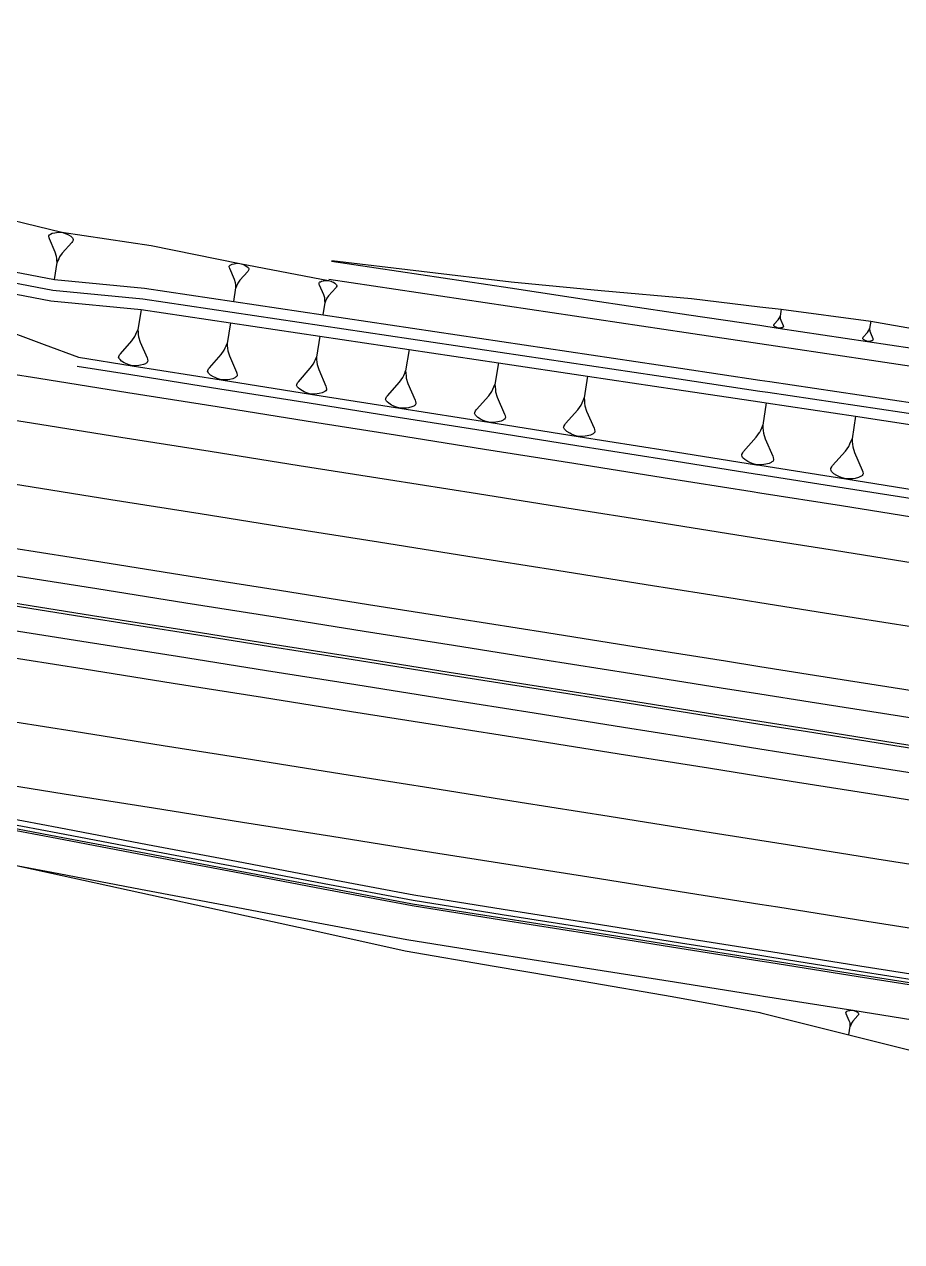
# Model space of a CAD drawing. Extents: x 383808 to 384559, y 802827 to 803490.
# Drawn here: x 384459.3 to 384507.9, y 802917.4 to 802984.8 of the extents above; entities that cross this region are included whole.
import ezdxf

# ---------------------------------------------------------------- set-up
doc = ezdxf.new("R2010")
doc.units = 0
doc.layers.get('0').update_dxf_attribs({"linetype": 'CONTINUOUS'})

msp = doc.modelspace()

# ---------------------------------------------------------------- linework, layer by layer
at = {"color": 7}
for p, q in [((384460.6356, 802973.0441), (384460.6399, 802973.071)), ((384460.6497, 802972.959), (384460.6356, 802973.0441)), ((384460.6399, 802973.071), (384460.6754, 802973.1206)), ((384460.6681, 802972.9009), (384460.6497, 802972.959)), ((384460.9921, 802972.1594), (384460.6681, 802972.9009)), ((384460.6754, 802973.1206), (384460.7066, 802973.1432)), ((384460.7066, 802973.1432), (384460.7378, 802973.1659)), ((384460.7378, 802973.1659), (384460.8271, 802973.2069)), ((384460.8271, 802973.2069), (384460.9703, 802973.2394)), ((384460.9703, 802973.2394), (384461.0553, 802973.2535)), ((384461.0553, 802973.2535), (384461.1673, 802973.2634)), ((384461.1673, 802973.2634), (384461.36, 802973.2604)), ((384461.36, 802973.2604), (384461.5442, 802973.2035)), ((384461.5442, 802973.2035), (384461.6477, 802973.1595)), ((384461.6477, 802973.1595), (384461.7242, 802973.1198)), ((384461.7242, 802973.1198), (384461.8503, 802973.0446)), ((384461.8503, 802973.0446), (384461.9225, 802972.9779)), ((384461.9225, 802972.9779), (384461.9451, 802972.9467)), ((384461.9451, 802972.9467), (384461.9678, 802972.9155)), ((384461.9678, 802972.9155), (384461.9862, 802972.8574)), ((384461.9862, 802972.8574), (384461.9819, 802972.8305)), ((384461.9067, 802972.7044), (384461.3691, 802972.0996)), ((384461.9422, 802972.754), (384461.9067, 802972.7044)), ((384461.9819, 802972.8305), (384461.9422, 802972.754)), ((384460.9456, 802970.6486), (384461.0951, 802971.591)), ((384461.0656, 802971.9269), (384460.9921, 802972.1594)), ((384461.0755, 802971.8149), (384461.0656, 802971.9269)), ((384461.0853, 802971.703), (384461.0755, 802971.8149)), ((384461.0951, 802971.591), (384461.0853, 802971.703)), ((384461.1392, 802971.6944), (384461.0951, 802971.591)), ((384461.1832, 802971.7978), (384461.1392, 802971.6944)), ((384461.2272, 802971.9013), (384461.1832, 802971.7978)), ((384461.3691, 802972.0996), (384461.2272, 802971.9013)), ((384470.7101, 802971.4645), (384470.7822, 802971.4976)), ((384470.7822, 802971.4976), (384470.8977, 802971.5238)), ((384470.8977, 802971.5238), (384470.9664, 802971.5352)), ((384470.9664, 802971.5352), (384471.0567, 802971.5431)), ((384471.0567, 802971.5431), (384471.2123, 802971.5407)), ((384471.2123, 802971.5407), (384471.3609, 802971.4948)), ((384471.3609, 802971.4948), (384471.4444, 802971.4593)), ((384470.6277, 802971.3662), (384470.6312, 802971.3879)), ((384470.6391, 802971.2975), (384470.6277, 802971.3662)), ((384470.6312, 802971.3879), (384470.6598, 802971.4279)), ((384470.6539, 802971.2506), (384470.6391, 802971.2975)), ((384470.9154, 802970.6523), (384470.6539, 802971.2506)), ((384470.6598, 802971.4279), (384470.685, 802971.4462)), ((384470.685, 802971.4462), (384470.7101, 802971.4645)), ((384471.6534, 802971.092), (384471.2196, 802970.604)), ((384471.4444, 802971.4593), (384471.5061, 802971.4272)), ((384471.5061, 802971.4272), (384471.6078, 802971.3666)), ((384471.6078, 802971.3666), (384471.6661, 802971.3128)), ((384471.682, 802971.132), (384471.6534, 802971.092)), ((384471.6661, 802971.3128), (384471.6844, 802971.2876)), ((384471.7141, 802971.1938), (384471.682, 802971.132)), ((384471.6844, 802971.2876), (384471.7027, 802971.2624)), ((384471.7027, 802971.2624), (384471.7175, 802971.2155)), ((384471.7175, 802971.2155), (384471.7141, 802971.1938)), ((384470.8778, 802969.4331), (384470.9985, 802970.1936)), ((384470.9747, 802970.4647), (384470.9154, 802970.6523)), ((384470.9826, 802970.3743), (384470.9747, 802970.4647)), ((384470.9906, 802970.284), (384470.9826, 802970.3743)), ((384470.9985, 802970.1936), (384470.9906, 802970.284)), ((384471.034, 802970.2771), (384470.9985, 802970.1936)), ((384471.0696, 802970.3605), (384471.034, 802970.2771)), ((384471.1051, 802970.444), (384471.0696, 802970.3605)), ((384471.2196, 802970.604), (384471.1051, 802970.444)), ((384475.5972, 802970.4386), (384475.6004, 802970.4582)), ((384475.6075, 802970.3767), (384475.5972, 802970.4386)), ((384475.6004, 802970.4582), (384475.6262, 802970.4944)), ((384475.6209, 802970.3343), (384475.6075, 802970.3767)), ((384475.8569, 802969.7942), (384475.6209, 802970.3343)), ((384475.6262, 802970.4944), (384475.6489, 802970.5109)), ((384475.6489, 802970.5109), (384475.6717, 802970.5274)), ((384475.6717, 802970.5274), (384475.7367, 802970.5573)), ((384475.7367, 802970.5573), (384475.841, 802970.5809)), ((384475.841, 802970.5809), (384475.903, 802970.5912)), ((384475.903, 802970.5912), (384475.9845, 802970.5984)), ((384475.9845, 802970.5984), (384476.125, 802970.5962)), ((384476.125, 802970.5962), (384476.2591, 802970.5548)), ((384476.5232, 802970.1912), (384476.1315, 802969.7506)), ((384476.2591, 802970.5548), (384476.3345, 802970.5227)), ((384476.3345, 802970.5227), (384476.3902, 802970.4938)), ((384476.3902, 802970.4938), (384476.4821, 802970.439)), ((384476.4821, 802970.439), (384476.5347, 802970.3904)), ((384476.549, 802970.2273), (384476.5232, 802970.1912)), ((384476.5347, 802970.3904), (384476.5512, 802970.3677)), ((384476.578, 802970.283), (384476.549, 802970.2273)), ((384476.5512, 802970.3677), (384476.5677, 802970.345)), ((384476.5677, 802970.345), (384476.5811, 802970.3026)), ((384476.5811, 802970.3026), (384476.578, 802970.283)), ((384475.9105, 802969.6248), (384475.8569, 802969.7942)), ((384475.9177, 802969.5432), (384475.9105, 802969.6248)), ((384475.9248, 802969.4617), (384475.9177, 802969.5432)), ((384475.9961, 802969.5308), (384475.9641, 802969.4555)), ((384476.0282, 802969.6061), (384475.9961, 802969.5308)), ((384476.1315, 802969.7506), (384476.0282, 802969.6061)), ((384465.7446, 802968.9875), (384465.5663, 802967.864)), ((384475.8231, 802968.6936), (384475.932, 802969.3801)), ((384475.932, 802969.3801), (384475.9248, 802969.4617)), ((384475.9641, 802969.4555), (384475.932, 802969.3801)), ((384501.1839, 802968.9967), (384501.1245, 802968.6222)), ((384470.6898, 802968.248), (384470.509, 802967.1086)), ((384500.7704, 802968.119), (384500.7721, 802968.1297)), ((384500.7721, 802968.1297), (384500.7879, 802968.1601)), ((384500.7879, 802968.1601), (384500.802, 802968.1798)), ((384500.802, 802968.1798), (384501.0157, 802968.4201)), ((384501.0157, 802968.4201), (384501.072, 802968.4989)), ((384501.072, 802968.4989), (384501.0895, 802968.54)), ((384501.0895, 802968.54), (384501.107, 802968.5811)), ((384501.107, 802968.5811), (384501.1245, 802968.6222)), ((384501.1245, 802968.6222), (384501.1284, 802968.5777)), ((384501.1284, 802968.5777), (384501.1323, 802968.5332)), ((384501.1323, 802968.5332), (384501.1362, 802968.4887)), ((384501.1362, 802968.4887), (384501.1654, 802968.3964)), ((384501.1654, 802968.3964), (384501.2942, 802968.1017)), ((384506.1414, 802968.3342), (384506.0775, 802967.932)), ((384465.2397, 802967.2577), (384465.4089, 802967.4941)), ((384465.4089, 802967.4941), (384465.4614, 802967.6174)), ((384465.4614, 802967.6174), (384465.5138, 802967.7407)), ((384465.5138, 802967.7407), (384465.5663, 802967.864)), ((384465.5663, 802967.864), (384465.578, 802967.7305)), ((384465.578, 802967.7305), (384465.5898, 802967.597)), ((384465.5898, 802967.597), (384465.6015, 802967.4635)), ((384465.6015, 802967.4635), (384465.6891, 802967.1864)), ((384475.635, 802967.5084), (384475.4517, 802966.3532)), ((384500.7777, 802968.0959), (384500.7704, 802968.119)), ((384500.7867, 802968.0835), (384500.7777, 802968.0959)), ((384500.7957, 802968.0711), (384500.7867, 802968.0835)), ((384500.8244, 802968.0446), (384500.7957, 802968.0711)), ((384500.8745, 802968.0147), (384500.8244, 802968.0446)), ((384500.9049, 802967.999), (384500.8745, 802968.0147)), ((384500.946, 802967.9815), (384500.9049, 802967.999)), ((384501.0192, 802967.9589), (384500.946, 802967.9815)), ((384501.0958, 802967.9577), (384501.0192, 802967.9589)), ((384501.1403, 802967.9616), (384501.0958, 802967.9577)), ((384501.1741, 802967.9672), (384501.1403, 802967.9616)), ((384501.231, 802967.9801), (384501.1741, 802967.9672)), ((384501.2665, 802967.9964), (384501.231, 802967.9801)), ((384501.2789, 802968.0054), (384501.2665, 802967.9964)), ((384501.2913, 802968.0144), (384501.2789, 802968.0054)), ((384501.3054, 802968.0341), (384501.2913, 802968.0144)), ((384501.2942, 802968.1017), (384501.3015, 802968.0786)), ((384501.3015, 802968.0786), (384501.3071, 802968.0448)), ((384501.3071, 802968.0448), (384501.3054, 802968.0341)), ((384505.716, 802967.4355), (384505.7311, 802967.4567)), ((384505.7311, 802967.4567), (384505.9606, 802967.7149)), ((384505.9606, 802967.7149), (384506.0212, 802967.7995)), ((384506.0212, 802967.7995), (384506.0399, 802967.8437)), ((384506.0399, 802967.8437), (384506.0587, 802967.8878)), ((384506.0587, 802967.8878), (384506.0775, 802967.932)), ((384506.0775, 802967.932), (384506.0817, 802967.8842)), ((384506.0817, 802967.8842), (384506.0859, 802967.8364)), ((384506.0859, 802967.8364), (384506.0901, 802967.7886)), ((384506.0901, 802967.7886), (384506.1215, 802967.6893)), ((384506.1215, 802967.6893), (384506.2598, 802967.3728)), ((384464.5988, 802966.5367), (384465.2397, 802967.2577)), ((384465.6891, 802967.1864), (384466.0754, 802966.3024)), ((384470.3493, 802966.7334), (384470.4026, 802966.8585)), ((384470.4026, 802966.8585), (384470.4558, 802966.9835)), ((384470.4558, 802966.9835), (384470.509, 802967.1086)), ((384470.509, 802967.1086), (384470.5209, 802966.9732)), ((384470.5209, 802966.9732), (384470.5328, 802966.8378)), ((384470.5328, 802966.8378), (384470.5447, 802966.7024)), ((384505.6972, 802967.3914), (384505.699, 802967.4029)), ((384505.705, 802967.3666), (384505.6972, 802967.3914)), ((384505.699, 802967.4029), (384505.716, 802967.4355)), ((384505.7147, 802967.3532), (384505.705, 802967.3666)), ((384505.7244, 802967.3399), (384505.7147, 802967.3532)), ((384505.7552, 802967.3115), (384505.7244, 802967.3399)), ((384505.809, 802967.2794), (384505.7552, 802967.3115)), ((384505.8417, 802967.2624), (384505.809, 802967.2794)), ((384505.8858, 802967.2436), (384505.8417, 802967.2624)), ((384505.9645, 802967.2193), (384505.8858, 802967.2436)), ((384506.0467, 802967.2181), (384505.9645, 802967.2193)), ((384506.0945, 802967.2223), (384506.0467, 802967.2181)), ((384506.1308, 802967.2283), (384506.0945, 802967.2223)), ((384506.192, 802967.2422), (384506.1308, 802967.2283)), ((384506.2301, 802967.2597), (384506.192, 802967.2422)), ((384506.2434, 802967.2694), (384506.2301, 802967.2597)), ((384506.2567, 802967.279), (384506.2434, 802967.2694)), ((384506.2719, 802967.3002), (384506.2567, 802967.279)), ((384506.2598, 802967.3728), (384506.2677, 802967.348)), ((384506.2677, 802967.348), (384506.2737, 802967.3117)), ((384506.2737, 802967.3117), (384506.2719, 802967.3002)), ((384464.504, 802966.3543), (384464.5091, 802966.3864)), ((384464.526, 802966.285), (384464.504, 802966.3543)), ((384464.5091, 802966.3864), (384464.5565, 802966.4776)), ((384464.553, 802966.2478), (384464.526, 802966.285)), ((384464.58, 802966.2106), (384464.553, 802966.2478)), ((384464.5565, 802966.4776), (384464.5988, 802966.5367)), ((384464.6661, 802966.1311), (384464.58, 802966.2106)), ((384464.8164, 802966.0414), (384464.6661, 802966.1311)), ((384466.0754, 802966.3024), (384466.0973, 802966.2331)), ((384466.0973, 802966.2331), (384466.1141, 802966.1317)), ((384466.1141, 802966.1317), (384466.109, 802966.0996)), ((384469.5278, 802965.7625), (384470.1778, 802966.4937)), ((384470.1778, 802966.4937), (384470.3493, 802966.7334)), ((384470.5447, 802966.7024), (384470.6336, 802966.4214)), ((384470.6336, 802966.4214), (384471.0253, 802965.5249)), ((384475.3438, 802966.0996), (384475.3977, 802966.2264)), ((384475.3977, 802966.2264), (384475.4517, 802966.3532)), ((384475.4517, 802966.3532), (384475.4637, 802966.2159)), ((384475.4637, 802966.2159), (384475.4758, 802966.0786)), ((384480.5802, 802966.7689), (384480.3944, 802965.5977)), ((384464.9076, 802965.9941), (384464.8164, 802966.0414)), ((384465.0309, 802965.9416), (384464.9076, 802965.9941)), ((384465.2505, 802965.8738), (384465.0309, 802965.9416)), ((384465.4803, 802965.8703), (384465.2505, 802965.8738)), ((384465.6138, 802965.882), (384465.4803, 802965.8703)), ((384465.7152, 802965.8988), (384465.6138, 802965.882)), ((384465.8859, 802965.9376), (384465.7152, 802965.8988)), ((384465.9924, 802965.9865), (384465.8859, 802965.9376)), ((384466.0296, 802966.0135), (384465.9924, 802965.9865)), ((384466.0667, 802966.0405), (384466.0296, 802966.0135)), ((384466.109, 802966.0996), (384466.0667, 802966.0405)), ((384469.4317, 802965.5775), (384469.4369, 802965.61)), ((384469.4539, 802965.5072), (384469.4317, 802965.5775)), ((384469.4369, 802965.61), (384469.4849, 802965.7025)), ((384469.4813, 802965.4695), (384469.4539, 802965.5072)), ((384469.5087, 802965.4318), (384469.4813, 802965.4695)), ((384469.4849, 802965.7025), (384469.5278, 802965.7625)), ((384469.596, 802965.3512), (384469.5087, 802965.4318)), ((384471.0253, 802965.5249), (384471.0475, 802965.4546)), ((384471.0475, 802965.4546), (384471.0646, 802965.3518)), ((384474.4568, 802964.9883), (384475.1159, 802965.7297)), ((384475.1159, 802965.7297), (384475.2898, 802965.9728)), ((384475.2898, 802965.9728), (384475.3438, 802966.0996)), ((384475.4758, 802966.0786), (384475.4879, 802965.9414)), ((384475.4879, 802965.9414), (384475.578, 802965.6563)), ((384475.578, 802965.6563), (384475.9752, 802964.7473)), ((384480.285, 802965.3407), (384480.3397, 802965.4692)), ((384480.3397, 802965.4692), (384480.3944, 802965.5977)), ((384480.3944, 802965.5977), (384480.4066, 802965.4586)), ((384480.4066, 802965.4586), (384480.4188, 802965.3194)), ((384485.5254, 802966.0294), (384485.3371, 802964.8423)), ((384469.7485, 802965.2602), (384469.596, 802965.3512)), ((384469.841, 802965.2122), (384469.7485, 802965.2602)), ((384469.966, 802965.159), (384469.841, 802965.2122)), ((384470.1887, 802965.0903), (384469.966, 802965.159)), ((384470.4218, 802965.0866), (384470.1887, 802965.0903)), ((384470.5572, 802965.0985), (384470.4218, 802965.0866)), ((384470.66, 802965.1156), (384470.5572, 802965.0985)), ((384470.8331, 802965.1549), (384470.66, 802965.1156)), ((384470.9411, 802965.2045), (384470.8331, 802965.1549)), ((384470.9788, 802965.2319), (384470.9411, 802965.2045)), ((384471.0165, 802965.2593), (384470.9788, 802965.2319)), ((384471.0594, 802965.3192), (384471.0165, 802965.2593)), ((384471.0646, 802965.3518), (384471.0594, 802965.3192)), ((384474.3594, 802964.8007), (384474.3646, 802964.8337)), ((384474.3819, 802964.7294), (384474.3594, 802964.8007)), ((384474.3646, 802964.8337), (384474.4133, 802964.9275)), ((384474.4133, 802964.9275), (384474.4568, 802964.9883)), ((384479.3858, 802964.2141), (384480.0539, 802964.9657)), ((384480.0539, 802964.9657), (384480.2303, 802965.2121)), ((384480.2303, 802965.2121), (384480.285, 802965.3407)), ((384480.4188, 802965.3194), (384480.431, 802965.1803)), ((384480.431, 802965.1803), (384480.5224, 802964.8913)), ((384480.5224, 802964.8913), (384480.9251, 802963.9698)), ((384485.2816, 802964.712), (384485.3371, 802964.8423)), ((384485.3371, 802964.8423), (384485.3494, 802964.7013)), ((384490.4706, 802965.2898), (384490.2797, 802964.0869)), ((384474.4097, 802964.6912), (384474.3819, 802964.7294)), ((384474.4374, 802964.653), (384474.4097, 802964.6912)), ((384474.526, 802964.5712), (384474.4374, 802964.653)), ((384474.6806, 802964.479), (384474.526, 802964.5712)), ((384474.7743, 802964.4303), (384474.6806, 802964.479)), ((384474.9011, 802964.3763), (384474.7743, 802964.4303)), ((384475.1269, 802964.3067), (384474.9011, 802964.3763)), ((384475.3632, 802964.303), (384475.1269, 802964.3067)), ((384475.5005, 802964.3151), (384475.3632, 802964.303)), ((384475.6048, 802964.3324), (384475.5005, 802964.3151)), ((384475.7803, 802964.3722), (384475.6048, 802964.3324)), ((384475.8898, 802964.4225), (384475.7803, 802964.3722)), ((384475.928, 802964.4503), (384475.8898, 802964.4225)), ((384475.9663, 802964.478), (384475.928, 802964.4503)), ((384476.0098, 802964.5388), (384475.9663, 802964.478)), ((384475.9752, 802964.7473), (384475.9977, 802964.6761)), ((384475.9977, 802964.6761), (384476.015, 802964.5718)), ((384476.015, 802964.5718), (384476.0098, 802964.5388)), ((384479.2923, 802964.0574), (384479.3417, 802964.1524)), ((384479.3417, 802964.1524), (384479.3858, 802964.2141)), ((384484.3148, 802963.4399), (384484.992, 802964.2017)), ((384484.992, 802964.2017), (384485.1707, 802964.4515)), ((384485.1707, 802964.4515), (384485.2262, 802964.5817)), ((384485.2262, 802964.5817), (384485.2816, 802964.712)), ((384485.3494, 802964.7013), (384485.3618, 802964.5602)), ((384485.3618, 802964.5602), (384485.3742, 802964.4192)), ((384485.3742, 802964.4192), (384485.4668, 802964.1263)), ((384485.4668, 802964.1263), (384485.8749, 802963.1923)), ((384490.2236, 802963.9549), (384490.2797, 802964.0869)), ((384490.2797, 802964.0869), (384490.2923, 802963.9439)), ((384479.287, 802964.0239), (384479.2923, 802964.0574)), ((384479.3099, 802963.9517), (384479.287, 802964.0239)), ((384479.338, 802963.9129), (384479.3099, 802963.9517)), ((384479.3662, 802963.8741), (384479.338, 802963.9129)), ((384479.4559, 802963.7913), (384479.3662, 802963.8741)), ((384479.6126, 802963.6978), (384479.4559, 802963.7913)), ((384479.7077, 802963.6484), (384479.6126, 802963.6978)), ((384479.8362, 802963.5937), (384479.7077, 802963.6484)), ((384480.0652, 802963.5231), (384479.8362, 802963.5937)), ((384480.3047, 802963.5194), (384480.0652, 802963.5231)), ((384480.4439, 802963.5316), (384480.3047, 802963.5194)), ((384480.5496, 802963.5491), (384480.4439, 802963.5316)), ((384480.7275, 802963.5895), (384480.5496, 802963.5491)), ((384480.8385, 802963.6405), (384480.7275, 802963.5895)), ((384480.8773, 802963.6687), (384480.8385, 802963.6405)), ((384480.916, 802963.6968), (384480.8773, 802963.6687)), ((384480.9601, 802963.7584), (384480.916, 802963.6968)), ((384480.9251, 802963.9698), (384480.9479, 802963.8976)), ((384480.9479, 802963.8976), (384480.9654, 802963.7919)), ((384480.9654, 802963.7919), (384480.9601, 802963.7584)), ((384484.2701, 802963.3774), (384484.3148, 802963.4399)), ((384489.2438, 802962.6657), (384489.9301, 802963.4377)), ((384489.9301, 802963.4377), (384490.1112, 802963.6908)), ((384490.1112, 802963.6908), (384490.1674, 802963.8228)), ((384490.1674, 802963.8228), (384490.2236, 802963.9549)), ((384490.2923, 802963.9439), (384490.3048, 802963.801)), ((384490.3048, 802963.801), (384490.3174, 802963.6581)), ((384490.3174, 802963.6581), (384490.4113, 802963.3613)), ((384500.361, 802963.8108), (384500.1651, 802962.576)), ((384484.2147, 802963.2471), (384484.2201, 802963.281)), ((384484.2378, 802963.1739), (384484.2147, 802963.2471)), ((384484.2201, 802963.281), (384484.2701, 802963.3774)), ((384484.2664, 802963.1346), (384484.2378, 802963.1739)), ((384484.2949, 802963.0953), (384484.2664, 802963.1346)), ((384484.3859, 802963.0113), (384484.2949, 802963.0953)), ((384484.5447, 802962.9166), (384484.3859, 802963.0113)), ((384484.6411, 802962.8665), (384484.5447, 802962.9166)), ((384484.7714, 802962.8111), (384484.6411, 802962.8665)), ((384485.0034, 802962.7395), (384484.7714, 802962.8111)), ((384485.2462, 802962.7357), (384485.0034, 802962.7395)), ((384485.3872, 802962.7481), (384485.2462, 802962.7357)), ((384485.4944, 802962.7659), (384485.3872, 802962.7481)), ((384485.6747, 802962.8068), (384485.4944, 802962.7659)), ((384485.7872, 802962.8585), (384485.6747, 802962.8068)), ((384485.8265, 802962.8871), (384485.7872, 802962.8585)), ((384485.8658, 802962.9156), (384485.8265, 802962.8871)), ((384485.9105, 802962.978), (384485.8658, 802962.9156)), ((384485.8749, 802963.1923), (384485.8981, 802963.1191)), ((384485.8981, 802963.1191), (384485.9159, 802963.012)), ((384485.9159, 802963.012), (384485.9105, 802962.978)), ((384490.4113, 802963.3613), (384490.8248, 802962.4148)), ((384505.3062, 802963.0712), (384505.1078, 802961.8206)), ((384489.1423, 802962.4703), (384489.1478, 802962.5047)), ((384489.1658, 802962.3961), (384489.1423, 802962.4703)), ((384489.1478, 802962.5047), (384489.1985, 802962.6024)), ((384489.1947, 802962.3563), (384489.1658, 802962.3961)), ((384489.2236, 802962.3165), (384489.1947, 802962.3563)), ((384489.1985, 802962.6024), (384489.2438, 802962.6657)), ((384489.3158, 802962.2314), (384489.2236, 802962.3165)), ((384489.4768, 802962.1354), (384489.3158, 802962.2314)), ((384489.5744, 802962.0847), (384489.4768, 802962.1354)), ((384489.7065, 802962.0285), (384489.5744, 802962.0847)), ((384490.7359, 802962.0765), (384490.6219, 802962.0242)), ((384490.7758, 802962.1054), (384490.7359, 802962.0765)), ((384490.8156, 802962.1344), (384490.7758, 802962.1054)), ((384490.8609, 802962.1977), (384490.8156, 802962.1344)), ((384490.8248, 802962.4148), (384490.8483, 802962.3406)), ((384490.8483, 802962.3406), (384490.8663, 802962.232)), ((384490.8663, 802962.232), (384490.8609, 802962.1977)), ((384499.8062, 802961.9096), (384499.9921, 802962.1695)), ((384499.9921, 802962.1695), (384500, 802962.188)), ((384500, 802962.188), (384500.0498, 802962.305)), ((384500.0498, 802962.305), (384500.1074, 802962.4405)), ((384500.1074, 802962.4405), (384500.1651, 802962.576)), ((384500.1651, 802962.576), (384500.178, 802962.4293)), ((384500.178, 802962.4293), (384500.1909, 802962.2826)), ((384500.1909, 802962.2826), (384500.2038, 802962.1359)), ((384500.2038, 802962.1359), (384500.3001, 802961.8313)), ((384489.9416, 802961.9559), (384489.7065, 802962.0285)), ((384490.1876, 802961.9521), (384489.9416, 802961.9559)), ((384490.3306, 802961.9647), (384490.1876, 802961.9521)), ((384490.4391, 802961.9827), (384490.3306, 802961.9647)), ((384490.6219, 802962.0242), (384490.4391, 802961.9827)), ((384499.1018, 802961.1172), (384499.8062, 802961.9096)), ((384500.3001, 802961.8313), (384500.7246, 802960.8597)), ((384504.7443, 802961.1456), (384504.9326, 802961.4088)), ((384504.9326, 802961.4088), (384504.991, 802961.5461)), ((384504.991, 802961.5461), (384505.0494, 802961.6833)), ((384505.0494, 802961.6833), (384505.1078, 802961.8206)), ((384505.1078, 802961.8206), (384505.1208, 802961.672)), ((384505.1208, 802961.672), (384505.1339, 802961.5234)), ((384505.1339, 802961.5234), (384505.147, 802961.3748)), ((384498.9977, 802960.9168), (384499.0033, 802960.952)), ((384499.0217, 802960.8406), (384498.9977, 802960.9168)), ((384499.0033, 802960.952), (384499.0553, 802961.0523)), ((384499.0514, 802960.7997), (384499.0217, 802960.8406)), ((384499.0811, 802960.7589), (384499.0514, 802960.7997)), ((384499.0553, 802961.0523), (384499.1018, 802961.1172)), ((384499.1757, 802960.6715), (384499.0811, 802960.7589)), ((384500.7246, 802960.8597), (384500.7487, 802960.7836)), ((384500.7487, 802960.7836), (384500.7672, 802960.6722)), ((384504.0308, 802960.343), (384504.7443, 802961.1456)), ((384505.147, 802961.3748), (384505.2445, 802961.0663)), ((384505.2445, 802961.0663), (384505.6745, 802960.0822)), ((384499.3409, 802960.573), (384499.1757, 802960.6715)), ((384499.4412, 802960.5209), (384499.3409, 802960.573)), ((384499.5767, 802960.4632), (384499.4412, 802960.5209)), ((384499.818, 802960.3888), (384499.5767, 802960.4632)), ((384500, 802960.3859), (384499.818, 802960.3888)), ((384500.0706, 802960.3849), (384500, 802960.3859)), ((384500.2173, 802960.3977), (384500.0706, 802960.3849)), ((384500.3287, 802960.4162), (384500.2173, 802960.3977)), ((384500.5163, 802960.4588), (384500.3287, 802960.4162)), ((384500.6334, 802960.5126), (384500.5163, 802960.4588)), ((384500.6742, 802960.5422), (384500.6334, 802960.5126)), ((384500.7151, 802960.5719), (384500.6742, 802960.5422)), ((384500.7616, 802960.6369), (384500.7151, 802960.5719)), ((384500.7672, 802960.6722), (384500.7616, 802960.6369)), ((384503.9253, 802960.14), (384503.931, 802960.1757)), ((384503.9497, 802960.0629), (384503.9253, 802960.14)), ((384503.931, 802960.1757), (384503.9837, 802960.2772)), ((384503.9798, 802960.0214), (384503.9497, 802960.0629)), ((384503.9837, 802960.2772), (384504.0308, 802960.343)), ((384505.6745, 802960.0822), (384505.6989, 802960.0051)), ((384504.0098, 802959.98), (384503.9798, 802960.0214)), ((384504.1057, 802959.8916), (384504.0098, 802959.98)), ((384504.273, 802959.7918), (384504.1057, 802959.8916)), ((384504.3745, 802959.739), (384504.273, 802959.7918)), ((384504.5118, 802959.6806), (384504.3745, 802959.739)), ((384504.7563, 802959.6052), (384504.5118, 802959.6806)), ((384505.0121, 802959.6012), (384504.7563, 802959.6052)), ((384505.1607, 802959.6143), (384505.0121, 802959.6012)), ((384505.2735, 802959.633), (384505.1607, 802959.6143)), ((384505.4635, 802959.6761), (384505.2735, 802959.633)), ((384505.5821, 802959.7306), (384505.4635, 802959.6761)), ((384505.6235, 802959.7606), (384505.5821, 802959.7306)), ((384505.6649, 802959.7907), (384505.6235, 802959.7606)), ((384505.7119, 802959.8565), (384505.6649, 802959.7907)), ((384505.6989, 802960.0051), (384505.7176, 802959.8922)), ((384505.7176, 802959.8922), (384505.7119, 802959.8565)), ((384504.7713, 802930.067), (384504.7736, 802930.081)), ((384504.7787, 802930.0225), (384504.7713, 802930.067)), ((384504.7736, 802930.081), (384504.7921, 802930.1069)), ((384504.7883, 802929.9922), (384504.7787, 802930.0225)), ((384504.9575, 802929.6049), (384504.7883, 802929.9922)), ((384504.7921, 802930.1069), (384504.8084, 802930.1187)), ((384504.8084, 802930.1187), (384504.8247, 802930.1306)), ((384504.8247, 802930.1306), (384504.8713, 802930.152)), ((384504.8713, 802930.152), (384504.9461, 802930.169)), ((384504.9461, 802930.169), (384504.9905, 802930.1764)), ((384504.9905, 802930.1764), (384505.049, 802930.1815)), ((384505.049, 802930.1815), (384505.1497, 802930.1799)), ((384505.1497, 802930.1799), (384505.2459, 802930.1502)), ((384505.4352, 802929.8895), (384505.1544, 802929.5736)), ((384505.2459, 802930.1502), (384505.2999, 802930.1273)), ((384505.2999, 802930.1273), (384505.3399, 802930.1065)), ((384505.3399, 802930.1065), (384505.4058, 802930.0672)), ((384505.4058, 802930.0672), (384505.4435, 802930.0324)), ((384505.4538, 802929.9154), (384505.4352, 802929.8895)), ((384505.4435, 802930.0324), (384505.4553, 802930.0161)), ((384505.4745, 802929.9554), (384505.4538, 802929.9154)), ((384505.4553, 802930.0161), (384505.4671, 802929.9998)), ((384505.4671, 802929.9998), (384505.4767, 802929.9694)), ((384505.4767, 802929.9694), (384505.4745, 802929.9554)), ((384504.9332, 802928.8157), (384505.0113, 802929.308)), ((384504.9959, 802929.4834), (384504.9575, 802929.6049)), ((384505.0011, 802929.425), (384504.9959, 802929.4834)), ((384505.0062, 802929.3665), (384505.0011, 802929.425)), ((384505.0113, 802929.308), (384505.0062, 802929.3665)), ((384505.0343, 802929.362), (384505.0113, 802929.308)), ((384505.0573, 802929.416), (384505.0343, 802929.362)), ((384505.0803, 802929.47), (384505.0573, 802929.416)), ((384505.1544, 802929.5736), (384505.0803, 802929.47))]:
    msp.add_line(p, q, dxfattribs=at)
at = {"color": 7, "linetype": 'CONTINUOUS'}
for points in [[(384400, 802984.7769), (384402.385, 802984.4506), (384407.3349, 802983.7407), (384412.2432, 802982.7683), (384417.1412, 802981.7313), (384422.0586, 802980.8167), (384426.9821, 802979.9403), (384431.9056, 802979.0638), (384436.8337, 802978.2163), (384441.7496, 802977.2926), (384446.6633, 802976.3543), (384451.577, 802975.4159), (384456.4865, 802974.4518), (384461.36, 802973.2604), (384466.3066, 802972.5296), (384471.2123, 802971.5407), (384476.125, 802970.5962)], [(384400, 802979.3582), (384401.5404, 802979.1278), (384406.4856, 802978.3883), (384411.4308, 802977.6488), (384416.376, 802976.9092), (384421.3212, 802976.1697), (384426.2664, 802975.4302), (384431.2117, 802974.6906), (384436.1569, 802973.9511), (384441.1021, 802973.2116), (384446.0473, 802972.472), (384450.9925, 802971.7325), (384455.9377, 802970.993), (384460.8516, 802970.056), (384465.8386, 802969.5801), (384470.7838, 802968.8406), (384475.729, 802968.101), (384480.6742, 802967.3615), (384485.6194, 802966.622), (384490.5646, 802965.8824), (384495.5099, 802965.1429), (384500, 802964.4714)], [(384400, 802978.7515), (384401.4464, 802978.5352), (384406.3916, 802977.7957), (384411.3368, 802977.0562), (384416.282, 802976.3166), (384421.2272, 802975.5771), (384426.1724, 802974.8376), (384431.1176, 802974.0981), (384436.0628, 802973.3585), (384441.008, 802972.619), (384445.9532, 802971.8795), (384450.8985, 802971.1399), (384455.8437, 802970.4004), (384460.7575, 802969.4634), (384465.7446, 802968.9875), (384470.6898, 802968.248), (384475.635, 802967.5084), (384480.5802, 802966.7689), (384485.5254, 802966.0294), (384490.4706, 802965.2898), (384495.4158, 802964.5503), (384500, 802963.8648)], [(384400, 802972.1775), (384400.4268, 802972.1098), (384405.365, 802971.3262), (384410.3032, 802970.5427), (384415.2415, 802969.7591), (384420.1797, 802968.9755), (384425.1179, 802968.1919), (384430.0561, 802967.4083), (384434.9943, 802966.6247), (384439.9326, 802965.8412), (384444.8708, 802965.0576), (384449.809, 802964.274), (384454.7472, 802963.4904), (384459.6854, 802962.7068), (384464.6236, 802961.9233), (384469.5619, 802961.1397), (384474.5001, 802960.3561), (384479.4383, 802959.5725), (384484.3765, 802958.7889), (384489.3147, 802958.0053), (384494.253, 802957.2218), (384499.1912, 802956.4382), (384500, 802956.3098)], [(384476.2932, 802971.6565), (384481.2384, 802970.917), (384486.1836, 802970.1775), (384491.1288, 802969.4379), (384496.074, 802968.6984), (384500, 802968.1113)], [(384476.3004, 802971.7017), (384481.2697, 802971.1145), (384486.2391, 802970.5273), (384491.2232, 802970.0329), (384496.216, 802969.5929), (384500, 802969.1388)], [(384500, 802969.1388), (384501.1839, 802968.9967), (384506.1414, 802968.3342), (384511.0685, 802967.4807), (384515.9822, 802966.5427), (384520.8959, 802965.6047), (384525.8451, 802964.8904), (384530.8032, 802964.2322), (384535.7596, 802963.563), (384539.9336, 802962.9714), (384540.7104, 802962.8587)], [(384400, 802968.6338), (384404.8165, 802967.8695), (384409.7547, 802967.0859), (384414.693, 802966.3023), (384419.6312, 802965.5187), (384424.5694, 802964.7352), (384429.5076, 802963.9516), (384434.4458, 802963.168), (384439.384, 802962.3844), (384444.3223, 802961.6008), (384449.2605, 802960.8172), (384454.1987, 802960.0337), (384459.1369, 802959.2501), (384464.0751, 802958.4665), (384469.0134, 802957.6829), (384473.9516, 802956.8993), (384478.8898, 802956.1158), (384483.828, 802955.3322), (384488.7662, 802954.5486), (384493.7044, 802953.765), (384498.6427, 802952.9814), (384500, 802952.7661)], [(384500, 802968.1113), (384501.0192, 802967.9589), (384505.9645, 802967.2193), (384510.9097, 802966.4798), (384515.8549, 802965.7403), (384520.8001, 802965.0008), (384525.7453, 802964.2612), (384530.6905, 802963.5217), (384535.6357, 802962.7822), (384539.8047, 802962.1587), (384540.5809, 802962.0425)], [(384400, 802965.09), (384404.268, 802964.4127), (384409.2062, 802963.6292), (384414.1444, 802962.8456), (384419.0827, 802962.062), (384424.0209, 802961.2784), (384428.9591, 802960.4948), (384433.8973, 802959.7112), (384438.8355, 802958.9277), (384443.7738, 802958.1441), (384448.712, 802957.3605), (384453.6502, 802956.5769), (384458.5884, 802955.7933), (384463.5266, 802955.0098), (384468.4649, 802954.2262), (384473.4031, 802953.4426), (384478.3413, 802952.659), (384483.2795, 802951.8754), (384488.2177, 802951.0918), (384493.1559, 802950.3083), (384498.0942, 802949.5247), (384500, 802949.2223)], [(384500, 802964.4714), (384500.4551, 802964.4034), (384505.4003, 802963.6638), (384510.3455, 802962.9243), (384515.2907, 802962.1848), (384520.2359, 802961.4452), (384525.1811, 802960.7057), (384530.1263, 802959.9662), (384535.0715, 802959.2266), (384539.2405, 802958.6032), (384540.0167, 802958.487)], [(384500, 802963.8648), (384500.361, 802963.8108), (384505.3062, 802963.0712), (384510.2514, 802962.3317), (384515.1967, 802961.5922), (384520.1419, 802960.8526), (384525.0871, 802960.1131), (384530.0323, 802959.3736), (384534.9775, 802958.6341), (384539.1465, 802958.0106), (384539.9227, 802957.8944)], [(384400, 802959.0149), (384403.3277, 802958.4869), (384408.2659, 802957.7033), (384413.2042, 802956.9197), (384418.1424, 802956.1361), (384423.0806, 802955.3525), (384428.0188, 802954.569), (384432.957, 802953.7854), (384437.8952, 802953.0018), (384442.8335, 802952.2182), (384447.7717, 802951.4346), (384452.7099, 802950.6511), (384457.6481, 802949.8675), (384462.5863, 802949.0839), (384467.5246, 802948.3003), (384472.4628, 802947.5167), (384477.401, 802946.7331), (384482.3392, 802945.9496), (384487.2774, 802945.166), (384492.2156, 802944.3824), (384497.1539, 802943.5988), (384500, 802943.1472)], [(384500, 802956.3098), (384504.1294, 802955.6546), (384509.0676, 802954.871), (384514.0058, 802954.0874), (384518.944, 802953.3039), (384523.8823, 802952.5203), (384528.8205, 802951.7367), (384533.7587, 802950.9531), (384537.9218, 802950.2925), (384538.6969, 802950.1695), (384543.6351, 802949.3859), (384548.5734, 802948.6024), (384553.5116, 802947.8188), (384558.4498, 802947.0352)], [(384400, 802955.4711), (384402.7792, 802955.0301), (384407.7174, 802954.2465), (384412.6556, 802953.463), (384417.5939, 802952.6794), (384422.5321, 802951.8958), (384427.4703, 802951.1122), (384432.4085, 802950.3286), (384437.3467, 802949.545), (384442.285, 802948.7615), (384447.2232, 802947.9779), (384452.1614, 802947.1943), (384457.0996, 802946.4107), (384462.0378, 802945.6271), (384466.976, 802944.8436), (384471.9143, 802944.06), (384476.8525, 802943.2764), (384481.7907, 802942.4928), (384486.7289, 802941.7092), (384491.6671, 802940.9256), (384496.6054, 802940.1421), (384500, 802939.6034)], [(384500, 802952.7661), (384503.5809, 802952.1979), (384508.5191, 802951.4143), (384513.4573, 802950.6307), (384518.3955, 802949.8471), (384523.3338, 802949.0635), (384528.272, 802948.2799), (384533.2102, 802947.4964), (384537.3733, 802946.8358), (384538.1484, 802946.7128), (384543.0866, 802945.9292), (384548.0248, 802945.1456), (384552.9631, 802944.362), (384557.9013, 802943.5785)], [(384400, 802951.9273), (384402.2307, 802951.5734), (384407.1689, 802950.7898), (384412.1071, 802950.0062), (384417.0454, 802949.2226), (384421.9836, 802948.439), (384426.9218, 802947.6555), (384431.86, 802946.8719), (384436.7982, 802946.0883), (384441.7364, 802945.3047), (384446.6747, 802944.5211), (384451.6129, 802943.7375), (384456.5511, 802942.954), (384461.4893, 802942.1704), (384466.4275, 802941.3868), (384471.3658, 802940.6032), (384476.304, 802939.8196), (384481.2422, 802939.0361), (384486.1804, 802938.2525), (384491.1186, 802937.4689), (384496.0568, 802936.6853), (384500, 802936.0596)], [(384400, 802950.4187), (384401.9972, 802950.1018), (384406.9354, 802949.3182), (384411.8736, 802948.5346), (384416.8118, 802947.751), (384421.7501, 802946.9674), (384426.6883, 802946.1839), (384431.6237, 802945.4008), (384436.5356, 802944.4695), (384441.4503, 802943.5378), (384446.365, 802942.6061), (384451.2797, 802941.6743), (384456.1944, 802940.7426), (384461.1092, 802939.8109), (384466.0239, 802938.8792), (384470.9386, 802937.9474), (384475.8533, 802937.0157), (384480.7708, 802936.0835), (384485.7118, 802935.2994), (384490.65, 802934.5158), (384495.5883, 802933.7323), (384500, 802933.0322)], [(384400, 802950.3073), (384401.98, 802949.9931), (384406.9182, 802949.2096), (384411.8564, 802948.426), (384416.7946, 802947.6424), (384421.7328, 802946.8588), (384426.671, 802946.0752), (384431.6048, 802945.2924), (384436.5151, 802944.3615), (384441.4298, 802943.4297), (384446.3445, 802942.498), (384451.2592, 802941.5663), (384456.174, 802940.6345), (384461.0887, 802939.7028), (384466.0034, 802938.7711), (384470.9181, 802937.8394), (384475.8328, 802936.9076), (384480.7519, 802935.9751), (384485.6946, 802935.1908), (384490.6328, 802934.4072), (384495.571, 802933.6236), (384500, 802932.9208)], [(384500, 802949.2223), (384503.0324, 802948.7411), (384507.9706, 802947.9575), (384512.9088, 802947.1739), (384517.847, 802946.3904), (384522.7853, 802945.6068), (384527.7235, 802944.8232), (384532.6617, 802944.0396), (384536.8248, 802943.379), (384537.5999, 802943.256), (384542.5381, 802942.4724), (384547.4763, 802941.6889), (384552.4146, 802940.9053), (384557.3528, 802940.1217)], [(384400, 802947.4831), (384401.5395, 802947.2174), (384406.4451, 802946.2284), (384411.3837, 802945.447), (384416.3476, 802944.825), (384421.3114, 802944.203), (384426.2753, 802943.5811), (384431.2307, 802942.9057), (384436.156, 802942.0411), (384441.0814, 802941.1766), (384446.0063, 802940.3087), (384450.9363, 802939.4736), (384455.8715, 802938.6707), (384458.9287, 802938.1793), (384460.7914, 802937.772), (384465.6835, 802936.6976), (384470.5761, 802935.6269), (384475.4686, 802934.5548), (384480.3595, 802933.473), (384485.2876, 802932.6259), (384490.2167, 802931.7849), (384495.1458, 802930.9438), (384500, 802930.0486)], [(384500, 802943.1472), (384502.0921, 802942.8152), (384507.0303, 802942.0317), (384511.9685, 802941.2481), (384516.9067, 802940.4645), (384521.845, 802939.6809), (384526.7832, 802938.8973), (384531.7214, 802938.1137), (384535.8845, 802937.4532), (384536.6596, 802937.3302), (384541.5978, 802936.5466), (384546.536, 802935.763), (384551.4743, 802934.9794), (384556.4125, 802934.1958)], [(384500, 802939.6034), (384501.5436, 802939.3585), (384506.4818, 802938.5749), (384511.42, 802937.7913), (384516.3582, 802937.0077), (384521.2964, 802936.2242), (384526.2347, 802935.4406), (384531.1729, 802934.657), (384535.336, 802933.9964), (384536.1111, 802933.8734), (384541.0493, 802933.0898), (384545.9875, 802932.3062), (384550.9258, 802931.5227), (384555.864, 802930.7391)], [(384500, 802936.0596), (384500.9951, 802935.9017), (384505.9333, 802935.1181), (384510.8715, 802934.3346), (384515.8097, 802933.551), (384520.7479, 802932.7674), (384525.6862, 802931.9838), (384530.6244, 802931.2002), (384534.7875, 802930.5397), (384535.5626, 802930.4167), (384540.5008, 802929.6331), (384545.439, 802928.8495), (384550.3772, 802928.0659), (384555.3155, 802927.2823)], [(384500, 802933.0322), (384500.5265, 802932.9487), (384505.4647, 802932.1651), (384510.4029, 802931.3815), (384515.3411, 802930.5979), (384520.2794, 802929.8143), (384525.2176, 802929.0308), (384530.1558, 802928.2472), (384534.3189, 802927.5866), (384535.094, 802927.4636), (384540.0322, 802926.68)], [(384500, 802932.9208), (384500.5092, 802932.84), (384505.4475, 802932.0565), (384510.3857, 802931.2729), (384515.3239, 802930.4893), (384520.2621, 802929.7057), (384525.2003, 802928.9221), (384530.1386, 802928.1385), (384534.3016, 802927.478), (384535.0768, 802927.355), (384540.015, 802926.5714)], [(384500, 802930.0486), (384500.0644, 802930.0367), (384504.9332, 802928.8157), (384509.8021, 802927.5948), (384514.6844, 802926.4593), (384519.6069, 802925.5767), (384524.5271, 802924.6794), (384529.394, 802923.4461), (384533.3076, 802921.2136), (384534.0334, 802920.7797), (384538.5564, 802917.3792), (384543.6171, 802917.3676)]]:
    msp.add_lwpolyline(points, dxfattribs=at)
at = {"color": 1, "linetype": 'CONTINUOUS'}
for points in [[(384400, 802979.9648), (384401.6344, 802979.7204), (384406.5796, 802978.9809), (384411.5249, 802978.2414), (384416.4701, 802977.5018), (384421.4153, 802976.7623), (384426.3605, 802976.0228), (384431.3057, 802975.2832), (384436.2509, 802974.5437), (384441.1961, 802973.8042), (384446.1413, 802973.0646), (384451.0865, 802972.3251), (384456.0317, 802971.5856), (384460.9456, 802970.6486), (384465.9326, 802970.1727), (384470.8778, 802969.4331), (384475.8231, 802968.6936), (384480.7683, 802967.9541), (384485.7135, 802967.2145), (384490.6587, 802966.475), (384495.6039, 802965.7355), (384500, 802965.0781)], [(384476.1365, 802970.6689), (384481.0817, 802969.9294), (384486.0269, 802969.1898), (384490.9721, 802968.4503), (384495.9173, 802967.7108), (384500, 802967.1002)], [(384457.5061, 802968.1152), (384460.375, 802967.0525), (384462.2876, 802966.344), (384465.2505, 802965.8738), (384470.1887, 802965.0903), (384475.1269, 802964.3067), (384480.0652, 802963.5231), (384485.0034, 802962.7395), (384489.9416, 802961.9559), (384494.8798, 802961.1723), (384499.818, 802960.3888), (384500, 802960.3599)], [(384500, 802967.1002), (384500.8625, 802966.9712), (384505.8077, 802966.2317), (384510.7529, 802965.4922), (384515.6982, 802964.7526), (384520.6434, 802964.0131), (384525.5886, 802963.2736), (384530.5338, 802962.534), (384535.479, 802961.7945), (384539.648, 802961.1711), (384540.4242, 802961.0549)], [(384462.2092, 802965.8502), (384465.1722, 802965.38), (384470.1104, 802964.5964), (384475.0486, 802963.8128), (384479.9868, 802963.0293), (384484.925, 802962.2457), (384489.8632, 802961.4621), (384494.8015, 802960.6785), (384499.7397, 802959.8949), (384500, 802959.8536)], [(384500, 802965.0781), (384500.5491, 802964.9959), (384505.4943, 802964.2564), (384510.4395, 802963.5169), (384515.3847, 802962.7774), (384520.3299, 802962.0378), (384525.2751, 802961.2983), (384530.2203, 802960.5588), (384535.1655, 802959.8192), (384539.3345, 802959.1958), (384540.1107, 802959.0796)], [(384400, 802962.0524), (384403.7979, 802961.4498), (384408.7361, 802960.6662), (384413.6743, 802959.8826), (384418.6125, 802959.0991), (384423.5507, 802958.3155), (384428.489, 802957.5319), (384433.4272, 802956.7483), (384438.3654, 802955.9647), (384443.3036, 802955.1811), (384448.2418, 802954.3976), (384453.18, 802953.614), (384458.1183, 802952.8304), (384463.0565, 802952.0468), (384467.9947, 802951.2632), (384472.9329, 802950.4797), (384477.8711, 802949.6961), (384482.8094, 802948.9125), (384487.7476, 802948.1289), (384492.6858, 802947.3453), (384497.624, 802946.5617), (384500, 802946.1847)], [(384400, 802961.9006), (384403.7744, 802961.3017), (384408.7126, 802960.5181), (384413.6508, 802959.7345), (384418.589, 802958.9509), (384423.5272, 802958.1673), (384428.4654, 802957.3837), (384433.4037, 802956.6002), (384438.3419, 802955.8166), (384443.2801, 802955.033), (384448.2183, 802954.2494), (384453.1565, 802953.4658), (384458.0948, 802952.6823), (384463.033, 802951.8987), (384467.9712, 802951.1151), (384472.9094, 802950.3315), (384477.8476, 802949.5479), (384482.7858, 802948.7643), (384487.7241, 802947.9808), (384492.6623, 802947.1972), (384497.6005, 802946.4136), (384500, 802946.0329)], [(384500, 802960.3599), (384504.7563, 802959.6052), (384509.6945, 802958.8216), (384514.6327, 802958.038), (384519.5709, 802957.2544), (384524.5091, 802956.4709), (384529.4473, 802955.6873), (384534.3856, 802954.9037), (384538.5487, 802954.2431), (384539.3238, 802954.1201), (384544.262, 802953.3365), (384549.2002, 802952.5529), (384554.1384, 802951.7694), (384559.0767, 802950.9858)], [(384500, 802959.8536), (384504.6779, 802959.1114), (384509.6161, 802958.3278), (384514.5543, 802957.5442), (384519.4926, 802956.7606), (384524.4308, 802955.977), (384529.369, 802955.1934), (384534.3072, 802954.4099), (384538.4703, 802953.7493), (384539.2454, 802953.6263), (384544.1836, 802952.8427), (384549.1219, 802952.0591), (384554.0601, 802951.2755), (384558.9983, 802950.492)], [(384400, 802950.6111), (384402.027, 802950.2894), (384406.9652, 802949.5058), (384411.9034, 802948.7223), (384416.8416, 802947.9387), (384421.7798, 802947.1551), (384426.7181, 802946.3715), (384431.6563, 802945.5879), (384436.571, 802944.6562), (384441.4857, 802943.7245), (384446.4004, 802942.7928), (384451.3151, 802941.861), (384456.2298, 802940.9293), (384461.1445, 802939.9976), (384466.0593, 802939.0658), (384470.974, 802938.1341), (384475.8887, 802937.2024), (384480.8034, 802936.2707), (384485.7416, 802935.4871), (384490.6798, 802934.7035), (384495.618, 802933.9199), (384500, 802933.2246)], [(384400, 802948.3835), (384401.6822, 802948.1166), (384406.6204, 802947.333), (384411.5586, 802946.5494), (384416.4968, 802945.7659), (384421.4351, 802944.9823), (384426.3733, 802944.1987), (384431.3115, 802943.4151), (384436.2262, 802942.4833), (384441.1409, 802941.5515), (384446.0556, 802940.6198), (384450.9703, 802939.6881), (384455.885, 802938.7563), (384460.7997, 802937.8246), (384465.7145, 802936.8929), (384470.6292, 802935.9612), (384475.5439, 802935.0294), (384480.4586, 802934.0978), (384485.3968, 802933.3143), (384490.335, 802932.5307), (384495.2733, 802931.7471), (384500, 802930.9971)], [(384500, 802946.1847), (384502.5622, 802945.7782), (384507.5004, 802944.9946), (384512.4387, 802944.211), (384517.3769, 802943.4274), (384522.3151, 802942.6438), (384527.2533, 802941.8603), (384532.1915, 802941.0767), (384536.3546, 802940.4161), (384537.1298, 802940.2931), (384542.068, 802939.5095), (384547.0062, 802938.7259), (384551.9444, 802937.9423), (384556.8826, 802937.1588)], [(384500, 802946.0329), (384502.5387, 802945.63), (384507.4769, 802944.8464), (384512.4152, 802944.0629), (384517.3534, 802943.2793), (384522.2916, 802942.4957), (384527.2298, 802941.7121), (384532.168, 802940.9285), (384536.3311, 802940.2679), (384537.1062, 802940.1449), (384542.0445, 802939.3614), (384546.9827, 802938.5778), (384551.9209, 802937.7942), (384556.8591, 802937.0106)], [(384500, 802933.2246), (384500.5563, 802933.1363), (384505.4945, 802932.3527), (384510.4327, 802931.5692), (384515.3709, 802930.7856), (384520.3091, 802930.002), (384525.2474, 802929.2184), (384530.1856, 802928.4348), (384534.3487, 802927.7743), (384535.1238, 802927.6513), (384540.062, 802926.8677)], [(384500, 802930.9971), (384500.2115, 802930.9635), (384505.1497, 802930.1799), (384510.0879, 802929.3963), (384515.0261, 802928.6128), (384519.9644, 802927.8292), (384524.9026, 802927.0456), (384529.8408, 802926.262), (384534.0039, 802925.6014), (384534.779, 802925.4784), (384539.7172, 802924.6949), (384542.6802, 802924.2247), (384544.7181, 802924.3063), (384547.7751, 802924.4288), (384549.7504, 802924.1153), (384554.6886, 802923.3318)]]:
    msp.add_lwpolyline(points, dxfattribs=at)
at = {"color": 2, "linetype": 'CONTINUOUS'}
for points in [[(384400, 802974.7088), (384400.8186, 802974.5789), (384405.7568, 802973.7953), (384410.695, 802973.0118), (384415.6333, 802972.2282), (384420.5715, 802971.4446), (384425.5097, 802970.661), (384430.4479, 802969.8774), (384435.3861, 802969.0939), (384440.3243, 802968.3103), (384445.2626, 802967.5267), (384450.2008, 802966.7431), (384455.139, 802965.9595), (384460.0772, 802965.1759), (384465.0154, 802964.3924), (384469.9537, 802963.6088), (384474.8919, 802962.8252), (384479.8301, 802962.0416), (384484.7683, 802961.258), (384489.7065, 802960.4745), (384494.6447, 802959.6909), (384499.583, 802958.9073), (384500, 802958.8411)], [(384400, 802963.5712), (384404.0329, 802962.9313), (384408.9712, 802962.1477), (384413.9094, 802961.3641), (384418.8476, 802960.5805), (384423.7858, 802959.7969), (384428.724, 802959.0134), (384433.6622, 802958.2298), (384438.6005, 802957.4462), (384443.5387, 802956.6626), (384448.4769, 802955.879), (384453.4151, 802955.0954), (384458.3533, 802954.3119), (384463.2916, 802953.5283), (384468.2298, 802952.7447), (384473.168, 802951.9611), (384478.1062, 802951.1775), (384483.0444, 802950.394), (384487.9826, 802949.6104), (384492.9209, 802948.8268), (384497.8591, 802948.0432), (384500, 802947.7035)], [(384400, 802960.5337), (384403.5628, 802959.9683), (384408.501, 802959.1848), (384413.4392, 802958.4012), (384418.3774, 802957.6176), (384423.3157, 802956.834), (384428.2539, 802956.0504), (384433.1921, 802955.2668), (384438.1303, 802954.4833), (384443.0685, 802953.6997), (384448.0068, 802952.9161), (384452.945, 802952.1325), (384457.8832, 802951.3489), (384462.8214, 802950.5654), (384467.7596, 802949.7818), (384472.6978, 802948.9982), (384477.6361, 802948.2146), (384482.5743, 802947.431), (384487.5125, 802946.6474), (384492.4507, 802945.8639), (384497.3889, 802945.0803), (384500, 802944.666)], [(384500, 802958.8411), (384504.5212, 802958.1237), (384509.4594, 802957.3401), (384514.3976, 802956.5565), (384519.3358, 802955.773), (384524.2741, 802954.9894), (384529.2123, 802954.2058), (384534.1505, 802953.4222), (384538.3136, 802952.7616), (384539.0887, 802952.6386), (384544.0269, 802951.8551), (384548.9651, 802951.0715), (384553.9034, 802950.2879), (384558.8416, 802949.5043)], [(384400, 802950.9148), (384402.074, 802950.5857), (384407.0122, 802949.8021), (384411.9504, 802949.0186), (384416.8886, 802948.235), (384421.8269, 802947.4514), (384426.7651, 802946.6678), (384431.7033, 802945.8842), (384436.618, 802944.9525), (384441.5327, 802944.0208), (384446.4474, 802943.089), (384451.3621, 802942.1573), (384456.2768, 802941.2256), (384461.1916, 802940.2939), (384466.1063, 802939.3621), (384471.021, 802938.4304), (384475.9357, 802937.4987), (384480.8504, 802936.5669), (384485.7886, 802935.7834), (384490.7268, 802934.9998), (384495.6651, 802934.2162), (384500, 802933.5283)], [(384500, 802947.7035), (384502.7973, 802947.2596), (384507.7355, 802946.4761), (384512.6737, 802945.6925), (384517.612, 802944.9089), (384522.5502, 802944.1253), (384527.4884, 802943.3417), (384532.4266, 802942.5581), (384536.5897, 802941.8976), (384537.3648, 802941.7746), (384542.303, 802940.991), (384547.2413, 802940.2074), (384552.1795, 802939.4238), (384557.1177, 802938.6402)], [(384500, 802944.666), (384502.3272, 802944.2967), (384507.2654, 802943.5131), (384512.2036, 802942.7295), (384517.1418, 802941.946), (384522.08, 802941.1624), (384527.0182, 802940.3788), (384531.9565, 802939.5952), (384536.1196, 802938.9346), (384536.8947, 802938.8116), (384541.8329, 802938.028), (384546.7711, 802937.2445), (384551.7093, 802936.4609), (384556.6476, 802935.6773)], [(384500, 802933.5283), (384500.6033, 802933.4326), (384505.5415, 802932.649), (384510.4797, 802931.8655), (384515.4179, 802931.0819), (384520.3561, 802930.2983), (384525.2944, 802929.5147), (384530.2326, 802928.7311), (384534.3957, 802928.0705), (384535.1708, 802927.9475), (384540.109, 802927.164), (384545.0472, 802926.3804), (384549.9855, 802925.5968), (384554.9237, 802924.8132)]]:
    msp.add_lwpolyline(points, dxfattribs=at)
at = {"color": 3, "linetype": 'CONTINUOUS'}
for points in [[(384400, 802959.0149), (384403.3277, 802958.4869), (384408.2659, 802957.7033), (384413.2042, 802956.9197), (384418.1424, 802956.1361), (384423.0806, 802955.3525), (384428.0188, 802954.569), (384432.957, 802953.7854), (384437.8952, 802953.0018), (384442.8335, 802952.2182), (384447.7717, 802951.4346), (384452.7099, 802950.6511), (384457.6481, 802949.8675), (384462.5863, 802949.0839), (384467.5246, 802948.3003), (384472.4628, 802947.5167), (384477.401, 802946.7331), (384482.3392, 802945.9496), (384487.2774, 802945.166), (384492.2156, 802944.3824), (384497.1539, 802943.5988), (384500, 802943.1472)], [(384500, 802943.1472), (384502.0921, 802942.8152), (384507.0303, 802942.0317), (384511.9685, 802941.2481), (384516.9067, 802940.4645), (384521.845, 802939.6809), (384526.7832, 802938.8973), (384531.7214, 802938.1137), (384535.8845, 802937.4532), (384536.6596, 802937.3302), (384541.5978, 802936.5466), (384546.536, 802935.763), (384551.4743, 802934.9794), (384556.4125, 802934.1958)]]:
    msp.add_lwpolyline(points, dxfattribs=at)

doc.saveas('drawing.dxf')
